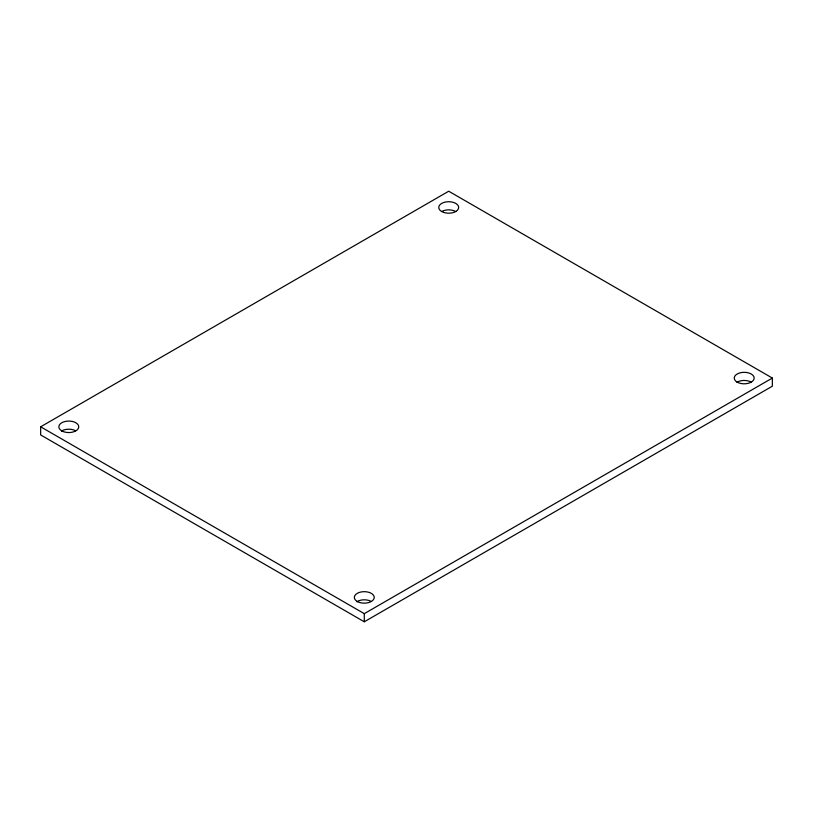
<?xml version="1.0" encoding="UTF-8"?>
<svg xmlns="http://www.w3.org/2000/svg" width="813" height="813" viewBox="0 0 813 813"><rect width="100%" height="100%" fill="white"/><g stroke="black" fill="none" stroke-linecap="round" stroke-linejoin="round"><path stroke-width="1.22" d="M40.65 426.805L448.715 191.218L772.35 378.065L772.35 386.195L364.285 621.782L40.65 434.935L40.65 426.805L364.285 613.663L772.35 378.065M364.285 613.663L364.285 621.782M737.056 382.201A9.949 5.742 0 0 1 751.121 382.059M441.764 211.482A9.949 5.742 0 0 1 455.829 211.573M356.816 601.742A9.949 5.742 0 0 1 370.86 601.224M61.564 430.981A9.949 5.742 0 0 1 75.629 430.758M737.289 382.201A9.949 5.742 0 0 0 753.864 379.458A9.949 5.742 0 0 0 741.466 372.547A9.949 5.742 0 0 0 737.289 382.201M443.634 212.406A9.949 5.742 0 0 0 458.664 207.528A9.949 5.742 0 0 0 443.837 202.457A9.949 5.742 0 0 0 443.634 212.406M61.951 430.981A9.949 5.742 0 0 0 78.475 428.146A9.949 5.742 0 0 0 65.955 421.307A9.949 5.742 0 0 0 61.951 430.981M357.71 601.722A9.949 5.742 0 0 0 374.041 598.541A9.949 5.742 0 0 0 361.104 591.966A9.949 5.742 0 0 0 357.71 601.722"/></g></svg>
